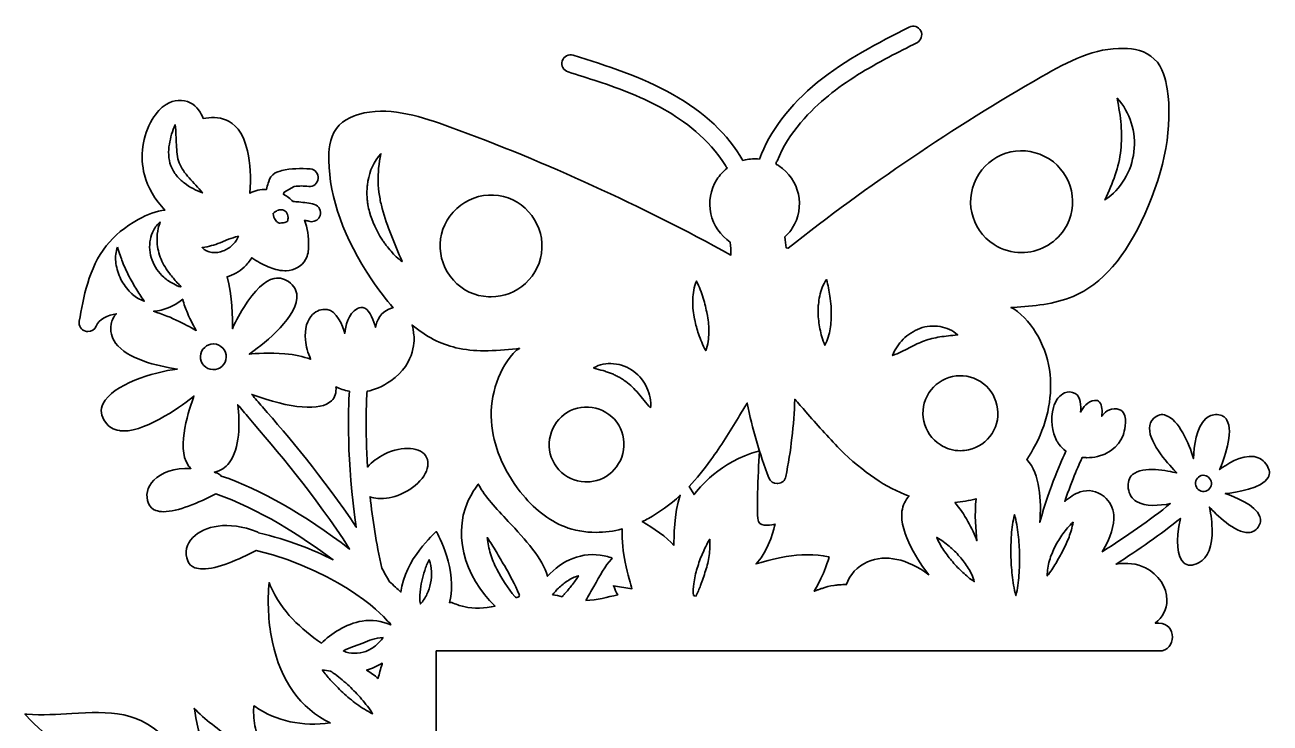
# Model space of a CAD drawing. Header units: millimetres. Extents: x 60 to 305, y 55 to 330.
# Drawn here: x 60 to 304.8, y 192.5 to 329.8 of the extents above; entities that cross this region are included whole.
import ezdxf

# ---------------------------------------------------------------- set-up
doc = ezdxf.new("R2010")
doc.units = ezdxf.units.MM
doc.header["$MEASUREMENT"] = 0
doc.layers.add('Layer 1', color=7, linetype='Continuous', lineweight=0)

msp = doc.modelspace()

# ---------------------------------------------------------------- linework, layer by layer
at = {"layer": 'Layer 1', "color": 18, "lineweight": 35, "true_color": 0x000000}
for points, knots in [([(304.17, 243.13), (303.57, 244.12), (302.72, 244.72), (301.62, 244.9), (299.08, 245.29), (296.02, 243.24), (294.85, 242.36), (295.59, 244.16), (297.71, 249.73), (296.26, 252.1), (295.87, 252.73), (295.24, 253.08), (294.39, 253.15), (293.48, 253.22), (292.7, 252.94), (292.06, 252.34), (290.3, 250.68), (289.81, 247.05), (289.7, 244.51), (288.89, 247.51), (286.74, 252.17), (284.3, 253.01), (283.46, 253.33), (282.65, 253.12), (281.9, 252.45), (281.34, 251.92), (281.06, 251.28), (281.06, 250.47), (281.02, 247.37), (285.12, 243.03), (286.42, 241.69), (284.76, 242.11), (279.79, 243.1), (277.74, 241.37), (277, 240.74), (276.75, 239.85), (276.9, 238.65), (277.04, 237.49), (277.6, 236.61), (278.52, 236.08), (280.25, 235.02), (283, 235.23), (285.15, 235.66), (281.3, 232.48), (276.33, 229.13), (271.78, 226.2), (273.44, 228.99), (274.18, 231.42), (274.04, 233.4), (273.93, 234.88), (273.26, 236.15), (272.13, 237.03), (270.69, 238.2), (269.1, 238.51), (267.41, 237.95), (266.38, 237.63), (265.36, 236.93), (264.41, 236.08), (265.92, 240.59), (267.37, 243.73), (267.86, 244.76), (268.15, 244.72), (268.43, 244.69), (268.78, 244.69), (269.42, 244.69), (270.09, 244.76), (270.83, 244.93), (275.03, 245.92), (275.98, 249.34), (275.98, 249.38), (276.01, 249.48), (276.82, 252.13), (275.94, 253.51), (275.66, 253.96), (275.2, 254.21), (274.67, 254.28), (273.12, 254.46), (272.17, 253.51), (271.67, 252.84), (271.78, 253.72), (271.82, 255.02), (271.25, 255.62), (271, 255.9), (270.69, 256.01), (270.26, 255.94), (268.92, 255.8), (268.01, 254.53), (267.51, 253.65), (267.62, 254.81), (267.55, 256.75), (266.45, 257.32), (265.78, 257.67), (265.04, 257.7), (264.37, 257.42), (263.38, 257.03), (262.61, 256.01), (262.18, 254.53), (261.51, 252.34), (262.01, 249.59), (262.78, 248.07), (262.89, 247.86), (263.49, 246.87), (264.65, 245.99), (263.81, 244.23), (261.48, 239.08), (259.5, 231.99), (259.82, 236.22), (259.61, 241.44), (256.96, 244.33), (257.42, 245), (257.85, 245.71), (258.23, 246.42), (260.88, 251.21), (262.01, 256.26), (261.51, 261.02), (260.98, 266.31), (258.34, 271.15), (254.39, 273.97), (254.39, 273.97), (253.82, 274.21), (253.82, 274.21), (253.96, 274.21), (254.14, 274.25), (254.32, 274.25), (258.27, 274.53), (262.33, 274.81), (266.06, 276.4), (271.74, 278.84), (276.37, 284.13), (280.14, 292.59), (284.16, 301.55), (285.64, 309.84), (284.55, 317.18), (284.27, 318.95), (283.74, 321.45), (282.01, 323.07), (280.32, 324.73), (277.85, 325.16), (276.05, 325.16), (270.33, 325.33), (265.15, 322.62), (259.89, 319.62), (242.5, 309.63), (225.74, 298.31), (210.04, 285.86), (210.04, 285.86), (209.66, 285.93), (209.66, 285.93), (209.55, 286.67), (209.51, 287.34), (209.41, 288.08), (209.97, 288.61), (210.47, 289.17), (210.86, 289.81), (213.5, 293.9), (212.3, 299.44), (208.21, 302.08), (208, 302.19), (207.82, 302.33), (207.61, 302.44), (207.68, 302.61), (207.75, 302.82), (207.86, 303), (210.18, 308.72), (214.52, 313.06), (217.95, 315.84), (221.58, 318.81), (225.67, 321.24), (229.83, 323.43), (231.67, 324.41), (233.5, 325.33), (235.34, 326.28), (236.18, 326.71), (236.54, 327.73), (236.11, 328.58), (235.69, 329.42), (234.67, 329.78), (233.82, 329.35), (227.68, 326.21), (221.37, 323), (215.83, 318.49), (210.36, 314.04), (206.45, 308.86), (204.4, 303.39), (203.48, 303.49), (202.53, 303.42), (201.65, 303.25), (201.51, 303.21), (201.33, 303.18), (201.15, 303.14), (198.23, 308.19), (193.53, 312.67), (187.36, 316.12), (181.19, 319.62), (174.38, 321.73), (167.82, 323.81), (166.9, 324.1), (165.95, 323.6), (165.66, 322.69), (165.38, 321.77), (165.88, 320.82), (166.79, 320.53), (168.73, 319.93), (170.71, 319.3), (172.68, 318.66), (177.16, 317.18), (181.57, 315.45), (185.67, 313.16), (189.51, 310.97), (194.45, 307.41), (197.73, 302.15), (197.84, 301.98), (197.94, 301.8), (198.05, 301.59), (197.27, 300.99), (196.6, 300.25), (196.04, 299.37), (194.77, 297.36), (194.35, 294.99), (194.84, 292.66), (195.33, 290.37), (196.71, 288.4), (198.68, 287.06), (198.72, 286.21), (198.79, 285.4), (198.79, 284.52), (181.08, 294.29), (162.56, 302.75), (143.62, 309.7), (138.15, 311.71), (132.33, 313.58), (126.75, 312.46), (125.02, 312.14), (122.66, 311.29), (121.25, 309.39), (119.84, 307.48), (119.73, 304.91), (119.77, 303.14), (119.91, 295.73), (122.73, 287.83), (128.23, 279.65), (129.61, 277.57), (130.99, 275.8), (132.4, 274.18), (132.33, 274.18), (132.29, 274.14), (132.22, 274.14), (129.89, 273.51), (129.15, 271.5), (128.94, 270.3), (128.62, 271.5), (127.95, 273.54), (126.82, 274.11), (126.36, 274.32), (125.87, 274.28), (125.38, 274), (123.51, 273.01), (123.05, 270.55), (122.91, 269.13), (122.45, 270.72), (121.32, 273.61), (119.42, 273.83), (118.32, 273.93), (117.33, 273.61), (116.59, 272.87), (115.5, 271.82), (115.01, 270.02), (115.18, 267.83), (115.18, 267.83), (115.18, 267.83), (115.18, 267.83), (115.29, 266.59), (115.68, 265.29), (116.2, 264.05), (114.79, 264.58), (113.1, 264.94), (111.12, 265.11), (108.16, 265.39), (105.34, 265.18), (104.14, 265.04), (106.12, 266.45), (113.21, 271.74), (113.49, 276.05), (113.59, 277.21), (113.17, 278.2), (112.22, 279.01), (111.23, 279.86), (110.17, 280.18), (109.04, 279.93), (107.17, 279.51), (105.2, 277.6), (103.08, 274.25), (102.06, 272.59), (101.21, 270.93), (100.82, 270.05), (100.86, 271.92), (100.86, 276.68), (99.77, 280.25), (100.96, 280.56), (102.13, 281.23), (103.12, 282.12), (103.72, 282.68), (104.21, 283.32), (104.63, 283.99), (105.66, 283.28), (106.72, 282.72), (107.88, 282.22), (108.73, 281.87), (109.89, 281.45), (111.12, 281.45), (111.23, 281.45), (111.27, 281.45), (111.37, 281.45), (113.03, 281.52), (114.48, 282.36), (115.22, 283.63), (115.71, 284.52), (115.78, 285.43), (115.78, 286.24), (115.85, 288.11), (115.57, 289.84), (115.01, 291.36), (115.32, 291.32), (115.57, 291.25), (115.82, 291.18), (115.99, 291.11), (116.17, 291.08), (116.38, 291.08), (117.12, 291.08), (117.79, 291.54), (118.04, 292.28), (118.36, 293.19), (117.86, 294.15), (116.95, 294.46), (116.03, 294.78), (114.93, 294.85), (113.91, 294.96), (113.49, 294.99), (113.1, 295.03), (112.75, 295.06), (112.18, 295.63), (111.55, 296.12), (110.84, 296.47), (110.84, 296.51), (110.84, 296.54), (110.88, 296.54), (110.91, 296.65), (110.95, 296.79), (110.98, 296.86), (110.98, 296.86), (112.99, 298.03), (112.99, 298.03), (113.95, 298.13), (114.86, 298.13), (115.82, 298.03), (116.77, 297.92), (117.62, 298.63), (117.69, 299.58), (117.79, 300.53), (117.09, 301.38), (116.13, 301.45), (114.26, 301.62), (112.36, 301.55), (110.53, 301.13), (110.17, 301.03), (109.36, 300.88), (108.76, 300.32), (108.2, 299.76), (107.99, 299.08), (107.84, 298.66), (107.74, 298.34), (107.63, 297.89), (107.53, 297.43), (106.36, 297.46), (105.23, 297.22), (104.25, 296.69), (104.49, 299.79), (104.35, 302.51), (103.79, 305.01), (102.94, 308.89), (101.07, 310.44), (99.66, 311.04), (98.11, 311.71), (96.45, 311.61), (95.11, 311.4), (94.65, 312.42), (93.91, 313.76), (92.53, 314.47), (91.12, 315.21), (89.29, 315.07), (87.81, 314.15), (86.75, 313.51), (85.87, 312.53), (85.05, 311.19), (83.18, 307.9), (82.59, 303.92), (83.54, 300.28), (84.14, 297.89), (85.65, 295.35), (87.56, 293.37), (85.9, 293.16), (84.14, 292.56), (82.27, 291.5), (79.73, 290.09), (77.61, 288.33), (76.02, 286.35), (72.57, 281.98), (71.54, 276.12), (70.73, 271.5), (70.59, 270.62), (71.08, 269.8), (71.93, 269.56), (72.07, 269.52), (72.25, 269.49), (72.43, 269.49), (73.13, 269.49), (73.77, 269.91), (74.05, 270.55), (74.61, 271.96), (76.34, 272.7), (78.03, 272.98), (77.47, 272.49), (77.15, 271.78), (77.01, 270.93), (76.76, 269.59), (77.05, 268.36), (77.86, 267.23), (80.15, 264.09), (86.04, 262.71), (89.99, 262.11), (85.27, 261.55), (77.26, 259.04), (75.42, 255.34), (74.82, 254.14), (74.97, 252.87), (75.85, 251.67), (76.52, 250.72), (77.47, 250.19), (78.63, 250.01), (78.88, 249.98), (79.16, 249.94), (79.41, 249.94), (84.31, 249.94), (91.4, 255.34), (93.27, 256.79), (92.46, 254.63), (89.68, 246.77), (92.11, 243.2), (92.25, 242.96), (92.46, 242.75), (92.67, 242.57), (89.43, 242.75), (86.82, 241.72), (85.37, 240.28), (84.07, 238.94), (83.68, 237.24), (84.35, 235.66), (84.63, 235.02), (85.13, 234.56), (85.76, 234.31), (86.18, 234.17), (86.71, 234.07), (87.28, 234.07), (90.06, 234.07), (94.19, 235.83), (97.54, 237.6), (106.08, 234.63), (114.44, 229.23), (120.61, 224.61), (116.7, 226.62), (111.83, 228.53), (105.97, 229.94), (105.87, 230.01), (105.76, 230.05), (105.66, 230.12), (99.98, 232.41), (95.21, 231.21), (93.06, 229.02), (91.76, 227.68), (91.37, 226.02), (92.04, 224.4), (92.32, 223.77), (92.82, 223.31), (93.45, 223.06), (93.91, 222.92), (94.4, 222.81), (94.97, 222.81), (97.86, 222.81), (102.09, 224.68), (105.52, 226.45), (123.37, 222), (131.3, 212.62), (131.37, 212.51), (131.48, 212.37), (131.62, 212.27), (131.76, 212.2), (131.83, 212.09), (131.87, 211.91), (131.94, 211.81), (130.14, 212.58), (128.27, 212.87), (126.33, 212.58), (123.05, 212.05), (120.19, 210.01), (118.32, 208.24), (114.34, 211), (110.53, 214.38), (108.27, 219.57), (108.27, 219.57), (108.02, 220.13), (108.02, 220.13), (108.02, 220.13), (107.99, 219.53), (107.99, 219.53), (107.7, 215.58), (107.95, 211.84), (108.69, 208.42), (110.28, 200.84), (114.19, 195.37), (120.05, 192.55), (114.69, 191.77), (109.33, 192.9), (105.27, 195.76), (105.27, 195.76), (105.06, 195.9), (105.06, 195.9), (105.06, 195.9), (105.02, 195.62), (105.02, 195.62), (104.92, 194.2), (105.06, 192.83), (105.34, 191.49), (106.29, 186.97), (109.15, 183.34), (113.14, 181.29), (109.89, 182), (106.64, 182.99), (103.36, 184.11), (102.76, 187.71), (99.98, 189.86), (97.3, 191.91), (96.03, 192.9), (94.69, 193.92), (93.66, 195.09), (93.66, 195.09), (93.34, 195.44), (93.34, 195.44), (93.34, 195.44), (93.42, 194.94), (93.42, 194.94), (93.94, 191.13), (94.83, 188.45), (96.45, 186.41), (93.87, 187.22), (91.23, 188.03), (88.51, 188.59), (82.8, 195.16), (76.52, 194.8), (69.25, 194.38), (66.46, 194.2), (63.54, 194.06), (60.4, 194.24), (60.4, 194.24), (60.04, 194.27), (60.04, 194.27), (60.04, 194.27), (60.29, 193.99), (60.29, 193.99), (64.35, 189.62), (69.43, 186.09), (74.26, 184.36), (76.66, 183.48), (79.02, 183.06), (81.24, 183.06), (84, 183.06), (86.57, 183.73), (88.86, 185), (90.63, 184.57), (92.36, 184.08), (94.12, 183.55), (90.91, 181.86), (88.16, 178.72), (85.65, 175.82), (83.93, 173.85), (82.27, 171.98), (80.72, 170.85), (80.72, 170.85), (80.4, 170.64), (80.4, 170.64), (80.4, 170.64), (80.75, 170.57), (80.75, 170.57), (82.48, 170.32), (84.1, 170.22), (85.58, 170.22), (89.85, 170.22), (93.17, 171.2), (95.64, 173.18), (98, 175.08), (99.45, 177.94), (99.91, 181.65), (104.03, 180.23), (108.27, 178.82), (112.64, 177.87), (112.47, 177.8), (112.32, 177.73), (112.11, 177.66), (107.84, 175.86), (103.82, 174.17), (100.37, 170.74), (100.37, 170.74), (100.12, 170.5), (100.12, 170.5), (100.12, 170.5), (100.44, 170.5), (100.44, 170.5), (114.9, 169.9), (119.66, 167.32), (122.84, 165.66), (124.32, 164.89), (125.45, 164.25), (127.07, 164.25), (127.6, 164.25), (128.16, 164.32), (128.83, 164.46), (129.26, 164.57), (129.65, 164.71), (130.03, 164.89), (129.79, 162.6), (129.79, 160.37), (130, 158.04), (130.1, 157.23), (130.17, 156.39), (130.32, 155.54), (128.45, 156.32), (120.58, 159.46), (115.46, 158.29), (115.46, 158.29), (115.29, 158.26), (115.29, 158.26), (115.29, 158.26), (115.36, 158.11), (115.36, 158.11), (115.46, 157.9), (116.84, 154.34), (118.67, 151.24), (115.85, 151.84), (113.07, 152.22), (110.28, 152.61), (108.87, 152.79), (107.42, 153), (106.01, 153.21), (107.1, 155.75), (107.42, 157.94), (106.96, 159.95), (106.19, 163.48), (103.33, 166.09), (100.44, 168.38), (100.19, 168.59), (99.91, 168.8), (99.66, 169.05), (98.99, 169.62), (98.28, 170.25), (97.54, 170.57), (97.54, 170.57), (97.37, 170.67), (97.37, 170.67), (97.37, 170.67), (97.33, 170.5), (97.33, 170.5), (97.15, 169.54), (97.08, 168.35), (97.19, 167.11), (97.3, 165.38), (97.51, 163.83), (97.86, 162.38), (98.64, 158.96), (100.01, 156.14), (101.95, 153.99), (101.95, 153.99), (101.99, 153.95), (101.99, 153.95), (99.52, 154.48), (97.05, 155.15), (94.61, 156.17), (94.47, 158.47), (93.34, 159.98), (91.19, 160.69), (89.46, 161.25), (87.35, 161.25), (85.23, 161.25), (83.26, 161.25), (81.39, 161.29), (80.01, 161.75), (80.01, 161.75), (79.87, 161.85), (79.87, 161.85), (79.87, 161.85), (79.97, 161.54), (79.97, 161.54), (81.32, 157.9), (84.91, 154.45), (88.48, 153.28), (89.36, 152.96), (90.24, 152.86), (91.05, 152.86), (91.76, 152.86), (92.43, 152.96), (93.06, 153.18), (93.63, 152.96), (94.12, 152.72), (94.69, 152.54), (90.59, 151.13), (87.67, 147.71), (84.81, 143.19), (84.63, 142.91), (84.49, 142.63), (84.28, 142.35), (84.28, 142.35), (83.93, 141.78), (83.93, 141.78), (83.93, 141.78), (84.49, 142.17), (84.49, 142.17), (86.08, 143.19), (88.48, 143.65), (91.02, 144.14), (91.93, 144.32), (92.82, 144.46), (93.7, 144.71), (94.23, 143.86), (94.69, 142.91), (95.18, 141.96), (95.74, 140.79), (96.38, 139.59), (97.05, 138.54), (96.66, 138.36), (96.27, 138.15), (95.85, 137.94), (94.51, 137.2), (93.24, 136.35), (91.86, 135.29), (90.91, 134.55), (90.03, 133.7), (89.46, 132.96), (89.46, 132.96), (89.36, 132.82), (89.36, 132.82), (89.36, 132.82), (89.54, 132.71), (89.54, 132.71), (90.31, 132.4), (91.19, 132.26), (92.08, 132.15), (92.43, 132.08), (92.78, 132.04), (93.06, 132.01), (94.76, 131.69), (96.48, 131.44), (98.18, 131.44), (98.28, 131.44), (98.43, 131.44), (98.53, 131.44), (97.83, 129.93), (97.33, 128.13), (96.84, 126.36), (96.13, 123.82), (95.46, 121.5), (94.3, 120.01), (94.3, 120.01), (93.87, 119.45), (93.87, 119.45), (93.87, 119.45), (94.47, 119.77), (94.47, 119.77), (94.79, 119.91), (95.07, 120.09), (95.36, 120.23), (101.25, 123.23), (105.45, 126.51), (106.47, 132.29), (110.31, 132.08), (114.23, 131.76), (114.83, 131.44), (115.96, 130.88), (115.11, 128.27), (115.11, 128.27), (115.11, 128.27), (115.04, 128.06), (115.04, 128.06), (115.04, 128.06), (115.29, 128.09), (115.29, 128.09), (115.36, 128.09), (120.01, 128.55), (123.44, 131.09), (122.66, 129.29), (120.44, 123.68), (120.47, 118.6), (119.98, 119.17), (119.49, 119.77), (118.92, 120.33), (117.37, 121.92), (115.82, 123.08), (114.69, 123.86), (114.62, 124.28), (114.48, 124.67), (114.23, 125.06), (113.24, 126.72), (111.09, 127.21), (109.47, 126.26), (107.81, 125.27), (107.32, 123.12), (108.27, 121.5), (108.27, 121.5), (108.27, 121.5), (108.27, 121.5), (108.9, 120.4), (110.07, 119.84), (111.23, 119.84), (111.83, 119.84), (112.43, 119.98), (113.03, 120.33), (113.14, 120.4), (113.28, 120.47), (113.38, 120.58), (114.3, 119.91), (115.39, 119.03), (116.49, 117.9), (119.38, 114.93), (120.97, 111.8), (121.21, 108.51), (116.98, 111.94), (112.96, 113.14), (110.17, 113.52), (109.15, 114.93), (107.17, 115.39), (105.66, 114.48), (104.88, 114.02), (104.32, 113.28), (104.1, 112.4), (103.89, 111.51), (104, 110.6), (104.49, 109.82), (104.95, 109.04), (105.69, 108.48), (106.57, 108.27), (106.86, 108.2), (107.14, 108.16), (107.39, 108.16), (107.99, 108.16), (108.59, 108.3), (109.15, 108.66), (109.71, 108.97), (110.14, 109.47), (110.38, 110), (112.78, 109.54), (116.17, 108.34), (119.73, 105.23), (112.61, 102.66), (107.84, 102.59), (105.37, 103.12), (105.3, 103.22), (105.27, 103.33), (105.23, 103.43), (104.78, 104.21), (104.03, 104.74), (103.15, 104.99), (102.27, 105.2), (101.35, 105.09), (100.61, 104.6), (99.84, 104.14), (99.31, 103.4), (99.06, 102.52), (98.81, 101.64), (98.95, 100.72), (99.45, 99.98), (99.91, 99.2), (100.65, 98.67), (101.53, 98.43), (101.81, 98.35), (102.09, 98.32), (102.34, 98.32), (102.94, 98.32), (103.54, 98.46), (104.07, 98.81), (104.46, 99.06), (104.81, 99.38), (105.06, 99.73), (105.94, 99.59), (107, 99.45), (108.3, 99.45), (111.05, 99.45), (114.79, 99.98), (119.73, 101.64), (118.96, 100.12), (117.86, 98.67), (116.45, 97.26), (115.92, 96.73), (115.43, 96.27), (114.93, 95.89), (114.69, 95.99), (114.44, 96.1), (114.16, 96.17), (113.21, 96.41), (112.22, 96.27), (111.41, 95.74), (110.56, 95.21), (110, 94.44), (109.75, 93.49), (109.5, 92.53), (109.64, 91.55), (110.17, 90.73), (110.7, 89.89), (111.48, 89.32), (112.43, 89.08), (112.75, 89.01), (112.99, 88.97), (113.31, 88.97), (113.98, 88.97), (114.62, 89.15), (115.18, 89.5), (116.03, 90.03), (116.59, 90.8), (116.84, 91.76), (116.95, 92.18), (116.95, 92.64), (116.95, 93.06), (119.1, 94.79), (121.67, 97.37), (123.23, 100.86), (125.17, 96.73), (124.6, 92), (123.97, 89.25), (122.87, 89.46), (121.71, 89.32), (120.69, 88.69), (118.5, 87.38), (117.79, 84.53), (119.1, 82.34), (119.98, 80.93), (121.5, 80.12), (123.05, 80.12), (123.86, 80.12), (124.71, 80.33), (125.41, 80.79), (127.6, 82.09), (128.31, 84.95), (127, 87.14), (127, 87.14), (126.96, 87.17), (126.96, 87.17), (127.35, 88.55), (127.85, 90.63), (127.95, 93.1), (128.13, 96.7), (127.53, 99.94), (126.15, 102.69), (126.15, 102.69), (128.41, 102.59), (128.41, 102.59), (128.48, 101), (128.31, 99.41), (128.27, 97.83), (128.23, 95.92), (128.34, 93.98), (128.55, 92.04), (129.01, 88.02), (129.93, 84.14), (131.37, 80.4), (131.48, 80.19), (131.55, 80.01), (131.66, 79.83), (131.69, 79.16), (131.73, 78.49), (131.73, 77.79), (131.8, 74.58), (131.66, 71.23), (130.88, 68.26), (130.74, 66.22), (130, 64.31), (129.01, 62.48), (128.59, 61.7), (128.09, 60.96), (127.67, 60.18), (127.56, 60.04), (127.49, 59.73), (127.39, 59.48), (127.95, 58.95), (128.55, 58.46), (129.05, 57.89), (129.68, 57.19), (130.25, 56.41), (130.77, 55.6), (131.13, 55.74), (131.52, 55.99), (131.87, 56.3), (133.31, 57.64), (134.48, 59.13), (135.43, 60.75), (135.43, 60.75), (135.43, 55.99), (135.43, 55.99), (135.43, 55.7), (135.47, 55.49), (135.54, 55.25), (136.77, 55.35), (138.01, 55.56), (139.21, 55.77), (139.52, 59.3), (140.16, 62.76), (140.9, 66.22), (140.9, 66.22), (140.9, 206.69), (140.9, 206.69), (140.9, 206.69), (282.93, 206.69), (282.93, 206.69), (286.46, 206.69), (286.46, 212.16), (282.93, 212.16), (282.93, 212.16), (282.19, 212.16), (282.19, 212.16), (283.67, 213.29), (284.48, 214.88), (284.48, 216.68), (284.48, 219.25), (282.82, 221.79), (280.28, 223.03), (278.55, 223.87), (276.58, 224.12), (274.5, 223.77), (278.8, 226.55), (283.39, 229.69), (287.13, 232.76), (286.21, 228.28), (286.46, 225.14), (287.87, 223.98), (288.15, 223.73), (288.57, 223.56), (289.1, 223.56), (289.56, 223.56), (290.12, 223.66), (290.83, 224.08), (292.56, 225), (293.44, 227.29), (293.37, 230.72), (293.3, 232.52), (293.05, 234.17), (292.84, 234.99), (294.04, 233.64), (297.82, 229.83), (300.53, 229.98), (301.31, 230.01), (301.94, 230.36), (302.4, 231.03), (302.9, 231.74), (303, 232.45), (302.72, 233.15), (301.94, 235.41), (297.67, 237.03), (295.95, 237.63), (297.96, 237.84), (303.25, 238.62), (304.41, 240.81), (304.76, 241.51), (304.69, 242.32), (304.17, 243.13)], [0, 0, 0, 0, 1, 1, 1, 2, 2, 2, 3, 3, 3, 4, 4, 4, 5, 5, 5, 6, 6, 6, 7, 7, 7, 8, 8, 8, 9, 9, 9, 10, 10, 10, 11, 11, 11, 12, 12, 12, 13, 13, 13, 14, 14, 14, 15, 15, 15, 16, 16, 16, 17, 17, 17, 18, 18, 18, 19, 19, 19, 20, 20, 20, 21, 21, 21, 22, 22, 22, 23, 23, 23, 24, 24, 24, 25, 25, 25, 26, 26, 26, 27, 27, 27, 28, 28, 28, 29, 29, 29, 30, 30, 30, 31, 31, 31, 32, 32, 32, 33, 33, 33, 34, 34, 34, 35, 35, 35, 36, 36, 36, 37, 37, 37, 38, 38, 38, 39, 39, 39, 40, 40, 40, 41, 41, 41, 42, 42, 42, 43, 43, 43, 44, 44, 44, 45, 45, 45, 46, 46, 46, 47, 47, 47, 48, 48, 48, 49, 49, 49, 50, 50, 50, 51, 51, 51, 52, 52, 52, 53, 53, 53, 54, 54, 54, 55, 55, 55, 56, 56, 56, 57, 57, 57, 58, 58, 58, 59, 59, 59, 60, 60, 60, 61, 61, 61, 62, 62, 62, 63, 63, 63, 64, 64, 64, 65, 65, 65, 66, 66, 66, 67, 67, 67, 68, 68, 68, 69, 69, 69, 70, 70, 70, 71, 71, 71, 72, 72, 72, 73, 73, 73, 74, 74, 74, 75, 75, 75, 76, 76, 76, 77, 77, 77, 78, 78, 78, 79, 79, 79, 80, 80, 80, 81, 81, 81, 82, 82, 82, 83, 83, 83, 84, 84, 84, 85, 85, 85, 86, 86, 86, 87, 87, 87, 88, 88, 88, 89, 89, 89, 90, 90, 90, 91, 91, 91, 92, 92, 92, 93, 93, 93, 94, 94, 94, 95, 95, 95, 96, 96, 96, 97, 97, 97, 98, 98, 98, 99, 99, 99, 100, 100, 100, 101, 101, 101, 102, 102, 102, 103, 103, 103, 104, 104, 104, 105, 105, 105, 106, 106, 106, 107, 107, 107, 108, 108, 108, 109, 109, 109, 110, 110, 110, 111, 111, 111, 112, 112, 112, 113, 113, 113, 114, 114, 114, 115, 115, 115, 116, 116, 116, 117, 117, 117, 118, 118, 118, 119, 119, 119, 120, 120, 120, 121, 121, 121, 122, 122, 122, 123, 123, 123, 124, 124, 124, 125, 125, 125, 126, 126, 126, 127, 127, 127, 128, 128, 128, 129, 129, 129, 130, 130, 130, 131, 131, 131, 132, 132, 132, 133, 133, 133, 134, 134, 134, 135, 135, 135, 136, 136, 136, 137, 137, 137, 138, 138, 138, 139, 139, 139, 140, 140, 140, 141, 141, 141, 142, 142, 142, 143, 143, 143, 144, 144, 144, 145, 145, 145, 146, 146, 146, 147, 147, 147, 148, 148, 148, 149, 149, 149, 150, 150, 150, 151, 151, 151, 152, 152, 152, 153, 153, 153, 154, 154, 154, 155, 155, 155, 156, 156, 156, 157, 157, 157, 158, 158, 158, 159, 159, 159, 160, 160, 160, 161, 161, 161, 162, 162, 162, 163, 163, 163, 164, 164, 164, 165, 165, 165, 166, 166, 166, 167, 167, 167, 168, 168, 168, 169, 169, 169, 170, 170, 170, 171, 171, 171, 172, 172, 172, 173, 173, 173, 174, 174, 174, 175, 175, 175, 176, 176, 176, 177, 177, 177, 178, 178, 178, 179, 179, 179, 180, 180, 180, 181, 181, 181, 182, 182, 182, 183, 183, 183, 184, 184, 184, 185, 185, 185, 186, 186, 186, 187, 187, 187, 188, 188, 188, 189, 189, 189, 190, 190, 190, 191, 191, 191, 192, 192, 192, 193, 193, 193, 194, 194, 194, 195, 195, 195, 196, 196, 196, 197, 197, 197, 198, 198, 198, 199, 199, 199, 200, 200, 200, 201, 201, 201, 202, 202, 202, 203, 203, 203, 204, 204, 204, 205, 205, 205, 206, 206, 206, 207, 207, 207, 208, 208, 208, 209, 209, 209, 210, 210, 210, 211, 211, 211, 212, 212, 212, 213, 213, 213, 214, 214, 214, 215, 215, 215, 216, 216, 216, 217, 217, 217, 218, 218, 218, 219, 219, 219, 220, 220, 220, 221, 221, 221, 222, 222, 222, 223, 223, 223, 224, 224, 224, 225, 225, 225, 226, 226, 226, 227, 227, 227, 228, 228, 228, 229, 229, 229, 230, 230, 230, 231, 231, 231, 232, 232, 232, 233, 233, 233, 234, 234, 234, 235, 235, 235, 236, 236, 236, 237, 237, 237, 238, 238, 238, 239, 239, 239, 240, 240, 240, 241, 241, 241, 242, 242, 242, 243, 243, 243, 244, 244, 244, 245, 245, 245, 246, 246, 246, 247, 247, 247, 248, 248, 248, 249, 249, 249, 250, 250, 250, 251, 251, 251, 252, 252, 252, 253, 253, 253, 254, 254, 254, 255, 255, 255, 256, 256, 256, 257, 257, 257, 258, 258, 258, 259, 259, 259, 260, 260, 260, 261, 261, 261, 262, 262, 262, 263, 263, 263, 264, 264, 264, 265, 265, 265, 266, 266, 266, 267, 267, 267, 268, 268, 268, 269, 269, 269, 270, 270, 270, 271, 271, 271, 272, 272, 272, 273, 273, 273, 274, 274, 274, 275, 275, 275, 276, 276, 276, 277, 277, 277, 278, 278, 278, 279, 279, 279, 280, 280, 280, 281, 281, 281, 282, 282, 282, 283, 283, 283, 284, 284, 284, 285, 285, 285, 286, 286, 286, 287, 287, 287, 288, 288, 288, 289, 289, 289, 290, 290, 290, 291, 291, 291, 292, 292, 292, 293, 293, 293, 294, 294, 294, 295, 295, 295, 296, 296, 296, 297, 297, 297, 298, 298, 298, 299, 299, 299, 300, 300, 300, 301, 301, 301, 302, 302, 302, 303, 303, 303, 304, 304, 304, 305, 305, 305, 306, 306, 306, 307, 307, 307, 308, 308, 308, 309, 309, 309, 310, 310, 310, 311, 311, 311, 312, 312, 312, 313, 313, 313, 314, 314, 314, 315, 315, 315, 316, 316, 316, 317, 317, 317, 318, 318, 318, 319, 319, 319, 320, 320, 320, 321, 321, 321, 322, 322, 322, 323, 323, 323, 324, 324, 324, 325, 325, 325, 326, 326, 326, 327, 327, 327, 328, 328, 328, 329, 329, 329, 330, 330, 330, 331, 331, 331, 332, 332, 332, 333, 333, 333, 334, 334, 334, 335, 335, 335, 336, 336, 336, 337, 337, 337, 338, 338, 338, 339, 339, 339, 340, 340, 340, 341, 341, 341, 342, 342, 342, 343, 343, 343, 344, 344, 344, 345, 345, 345, 346, 346, 346, 347, 347, 347, 348, 348, 348, 349, 349, 349, 350, 350, 350, 351, 351, 351, 352, 352, 352, 353, 353, 353, 354, 354, 354, 355, 355, 355, 356, 356, 356, 356]), ([(277.99, 304.84), (277.78, 302.93), (277.14, 301.06), (276.15, 299.44), (275.17, 297.78), (273.9, 296.4), (272.31, 295.38), (273.09, 297.07), (273.76, 298.66), (274.32, 300.28), (274.88, 301.91), (275.24, 303.49), (275.41, 305.15), (275.59, 306.81), (275.63, 308.43), (275.48, 310.13), (275.38, 311.82), (275.03, 313.55), (274.71, 315.35), (276.01, 314.01), (276.93, 312.31), (277.46, 310.52), (278.06, 308.72), (278.24, 306.74), (277.99, 304.84)], [0, 0, 0, 0, 1, 1, 1, 2, 2, 2, 3, 3, 3, 4, 4, 4, 5, 5, 5, 6, 6, 6, 7, 7, 7, 8, 8, 8, 8]), ([(88.44, 306.32), (88.65, 307.66), (89.01, 308.93), (89.57, 310.16), (89.75, 308.82), (89.75, 307.48), (89.82, 306.21), (89.89, 304.94), (89.96, 303.71), (90.38, 302.65), (90.77, 301.59), (91.48, 300.64), (92.32, 299.68), (93.13, 298.73), (94.09, 297.82), (94.93, 296.76), (93.66, 297.22), (92.46, 297.85), (91.37, 298.7), (90.8, 299.12), (90.31, 299.58), (89.85, 300.14), (89.39, 300.71), (89.01, 301.34), (88.72, 302.05), (88.48, 302.75), (88.34, 303.46), (88.3, 304.2), (88.26, 304.98), (88.3, 305.65), (88.44, 306.32)], [0, 0, 0, 0, 1, 1, 1, 2, 2, 2, 3, 3, 3, 4, 4, 4, 5, 5, 5, 6, 6, 6, 7, 7, 7, 8, 8, 8, 9, 9, 9, 10, 10, 10, 10]), ([(264.34, 289.6), (262.43, 286.63), (259.19, 285.01), (255.9, 285.01), (254.04, 285.01), (252.17, 285.54), (250.51, 286.6), (245.85, 289.56), (244.51, 295.77), (247.51, 300.43), (250.47, 305.08), (256.68, 306.42), (261.34, 303.42), (265.99, 300.46), (267.33, 294.25), (264.34, 289.6)], [0, 0, 0, 0, 1, 1, 1, 2, 2, 2, 3, 3, 3, 4, 4, 4, 5, 5, 5, 5]), ([(127.46, 294.43), (127.39, 294.68), (127.39, 294.96), (127.35, 295.2), (127.32, 295.45), (127.28, 295.73), (127.28, 295.98), (127.28, 296.51), (127.21, 296.97), (127.28, 297.5), (127.32, 297.74), (127.32, 298.03), (127.35, 298.27), (127.35, 298.27), (127.46, 299.05), (127.46, 299.05), (127.78, 301.06), (128.66, 302.97), (130, 304.45), (129.61, 302.51), (129.4, 300.71), (129.47, 298.91), (129.5, 298.03), (129.58, 297.14), (129.72, 296.26), (129.86, 295.38), (130.03, 294.53), (130.28, 293.65), (130.7, 291.92), (131.34, 290.23), (132.01, 288.5), (132.68, 286.77), (133.46, 285.08), (134.16, 283.25), (133.77, 283.56), (133.39, 283.85), (133.03, 284.2), (132.86, 284.34), (132.68, 284.52), (132.5, 284.73), (132.5, 284.73), (132.01, 285.29), (132.01, 285.29), (131.69, 285.64), (131.37, 286.07), (131.06, 286.42), (130.92, 286.6), (130.74, 286.81), (130.63, 287.02), (130.49, 287.23), (130.32, 287.41), (130.21, 287.62), (129.15, 289.28), (128.31, 291.11), (127.78, 293.05), (127.63, 293.44), (127.53, 293.93), (127.46, 294.43)], [0, 0, 0, 0, 1, 1, 1, 2, 2, 2, 3, 3, 3, 4, 4, 4, 5, 5, 5, 6, 6, 6, 7, 7, 7, 8, 8, 8, 9, 9, 9, 10, 10, 10, 11, 11, 11, 12, 12, 12, 13, 13, 13, 14, 14, 14, 15, 15, 15, 16, 16, 16, 17, 17, 17, 18, 18, 18, 19, 19, 19, 19]), ([(144.92, 293.69), (144.92, 293.69), (144.92, 293.69), (144.92, 293.69), (146.9, 295.49), (149.44, 296.44), (152.12, 296.3), (154.8, 296.19), (157.27, 295.03), (159.03, 293.05), (160.83, 291.08), (161.78, 288.54), (161.64, 285.86), (161.54, 283.17), (160.37, 280.71), (158.4, 278.94), (156.53, 277.25), (154.16, 276.33), (151.66, 276.33), (151.52, 276.33), (151.34, 276.33), (151.17, 276.33), (148.48, 276.44), (146.01, 277.6), (144.25, 279.58), (140.55, 283.63), (140.83, 289.98), (144.92, 293.69)], [0, 0, 0, 0, 1, 1, 1, 2, 2, 2, 3, 3, 3, 4, 4, 4, 5, 5, 5, 6, 6, 6, 7, 7, 7, 8, 8, 8, 9, 9, 9, 9]), ([(110.03, 293.41), (110.14, 293.44), (110.28, 293.44), (110.38, 293.44), (110.6, 293.44), (110.81, 293.37), (110.98, 293.3), (111.27, 293.16), (111.51, 292.91), (111.65, 292.52), (111.72, 292.35), (111.76, 292.17), (111.76, 291.92), (111.76, 291.71), (111.72, 291.47), (111.65, 291.15), (111.55, 291.11), (111.51, 291.08), (111.44, 291.04), (111.02, 290.9), (110.7, 290.83), (110.45, 290.83), (110.14, 290.79), (109.93, 290.83), (109.75, 290.94), (109.57, 291.04), (109.4, 291.22), (109.22, 291.5), (109.04, 291.78), (108.9, 292.1), (108.83, 292.7), (109.15, 293.02), (109.4, 293.16), (109.64, 293.26), (109.82, 293.33), (109.96, 293.37), (110.03, 293.41)], [0, 0, 0, 0, 1, 1, 1, 2, 2, 2, 3, 3, 3, 4, 4, 4, 5, 5, 5, 6, 6, 6, 7, 7, 7, 8, 8, 8, 9, 9, 9, 10, 10, 10, 11, 11, 11, 12, 12, 12, 12]), ([(86.64, 291.04), (86.5, 290.62), (86.32, 290.2), (86.25, 289.77), (86.08, 289), (86.01, 288.25), (86.01, 287.48), (86.01, 286.31), (86.25, 285.19), (86.64, 284.13), (87.03, 283.07), (87.63, 282.05), (88.34, 281.09), (88.76, 280.49), (89.29, 279.89), (89.78, 279.33), (90.06, 279.01), (90.35, 278.69), (90.66, 278.38), (90.66, 278.34), (90.66, 278.31), (90.66, 278.27), (90.17, 278.38), (89.71, 278.59), (89.29, 278.84), (88.58, 279.19), (87.91, 279.61), (87.35, 280.18), (86.36, 281.06), (85.51, 282.22), (85.05, 283.53), (84.56, 284.83), (84.42, 286.28), (84.7, 287.62), (84.81, 288.22), (85.02, 288.82), (85.3, 289.38), (85.62, 290.02), (86.08, 290.58), (86.64, 291.04)], [0, 0, 0, 0, 1, 1, 1, 2, 2, 2, 3, 3, 3, 4, 4, 4, 5, 5, 5, 6, 6, 6, 7, 7, 7, 8, 8, 8, 9, 9, 9, 10, 10, 10, 11, 11, 11, 12, 12, 12, 13, 13, 13, 13]), ([(100.79, 286.46), (100.26, 285.96), (99.66, 285.57), (98.99, 285.33), (98.32, 285.08), (97.58, 284.94), (96.8, 285.04), (96.06, 285.15), (95.36, 285.43), (94.86, 286), (95.6, 286.1), (96.2, 286.24), (96.73, 286.39), (97.26, 286.53), (97.83, 286.7), (98.39, 286.95), (98.39, 286.95), (100.05, 287.62), (100.05, 287.62), (100.61, 287.83), (101.25, 288.08), (101.99, 288.22), (101.74, 287.51), (101.32, 286.95), (100.79, 286.46)], [0, 0, 0, 0, 1, 1, 1, 2, 2, 2, 3, 3, 3, 4, 4, 4, 5, 5, 5, 6, 6, 6, 7, 7, 7, 8, 8, 8, 8]), ([(78.25, 286.07), (78.42, 285.5), (78.56, 284.97), (78.78, 284.48), (78.92, 284.02), (79.09, 283.6), (79.23, 283.17), (79.59, 282.26), (80.01, 281.38), (80.43, 280.53), (80.86, 279.68), (81.35, 278.84), (81.84, 277.99), (82.09, 277.57), (82.37, 277.18), (82.62, 276.75), (82.9, 276.33), (83.18, 275.91), (83.5, 275.45), (82.66, 275.73), (81.84, 276.22), (81.21, 276.79), (81.07, 276.9), (80.93, 277.04), (80.82, 277.14), (80.05, 277.92), (79.41, 278.8), (78.92, 279.75), (78.42, 280.74), (78.1, 281.8), (77.93, 282.86), (77.89, 282.96), (77.89, 283.1), (77.89, 283.25), (77.82, 284.2), (77.89, 285.19), (78.25, 286.07)], [0, 0, 0, 0, 1, 1, 1, 2, 2, 2, 3, 3, 3, 4, 4, 4, 5, 5, 5, 6, 6, 6, 7, 7, 7, 8, 8, 8, 9, 9, 9, 10, 10, 10, 11, 11, 11, 12, 12, 12, 12]), ([(191.56, 272.34), (191.38, 273.47), (191.24, 274.64), (191.31, 275.84), (191.38, 277.04), (191.52, 278.24), (192.05, 279.4), (192.62, 278.27), (193, 277.18), (193.36, 276.08), (193.67, 275.03), (193.92, 273.97), (194.13, 272.87), (194.13, 272.84), (194.13, 272.8), (194.17, 272.77), (194.17, 272.7), (194.2, 272.63), (194.2, 272.56), (194.38, 271.5), (194.49, 270.4), (194.45, 269.31), (194.42, 268.11), (194.31, 266.91), (193.85, 265.75), (193.25, 266.84), (192.83, 267.93), (192.44, 269.03), (192.12, 269.95), (191.88, 270.86), (191.7, 271.78), (191.66, 271.89), (191.66, 271.99), (191.63, 272.1), (191.59, 272.17), (191.56, 272.24), (191.56, 272.34)], [0, 0, 0, 0, 1, 1, 1, 2, 2, 2, 3, 3, 3, 4, 4, 4, 5, 5, 5, 6, 6, 6, 7, 7, 7, 8, 8, 8, 9, 9, 9, 10, 10, 10, 11, 11, 11, 12, 12, 12, 12]), ([(218.51, 273.26), (218.55, 272.2), (218.48, 271.11), (218.3, 270.05), (218.12, 268.96), (217.84, 267.86), (217.28, 266.81), (216.78, 267.9), (216.5, 268.96), (216.29, 270.02), (216.08, 271.07), (215.97, 272.13), (215.94, 273.23), (215.94, 273.65), (215.94, 274.07), (215.97, 274.46), (215.97, 274.57), (215.97, 274.67), (216.01, 274.78), (216.08, 275.34), (216.11, 275.94), (216.25, 276.51), (216.36, 277.07), (216.53, 277.6), (216.75, 278.17), (216.99, 278.73), (217.24, 279.22), (217.56, 279.72), (217.77, 279.15), (217.88, 278.59), (217.98, 278.06), (218.09, 277.5), (218.16, 277), (218.26, 276.47), (218.37, 275.8), (218.4, 275.13), (218.48, 274.46), (218.48, 274.36), (218.51, 274.25), (218.51, 274.14), (218.51, 273.83), (218.51, 273.54), (218.51, 273.26)], [0, 0, 0, 0, 1, 1, 1, 2, 2, 2, 3, 3, 3, 4, 4, 4, 5, 5, 5, 6, 6, 6, 7, 7, 7, 8, 8, 8, 9, 9, 9, 10, 10, 10, 11, 11, 11, 12, 12, 12, 13, 13, 13, 14, 14, 14, 14]), ([(86.85, 273.72), (88.41, 274.11), (89.82, 274.85), (91.05, 275.84), (91.3, 274.85), (91.62, 273.97), (91.97, 273.16), (92.6, 271.64), (93.34, 270.37), (93.73, 269.7), (92.39, 270.47), (88.83, 272.42), (85.34, 273.47), (85.83, 273.51), (86.36, 273.58), (86.85, 273.72)], [0, 0, 0, 0, 1, 1, 1, 2, 2, 2, 3, 3, 3, 4, 4, 4, 5, 5, 5, 5]), ([(170.29, 216.64), (170.85, 217.52), (171.34, 218.48), (171.84, 219.39), (173.04, 221.51), (174.13, 223.48), (175.3, 224.75), (175.3, 224.75), (175.44, 224.93), (175.44, 224.93), (175.44, 224.93), (175.22, 225.04), (175.22, 225.04), (174.8, 225.18), (174.34, 225.32), (173.88, 225.39), (169.58, 226.34), (165.56, 224.47), (162.74, 221.37), (161.82, 224.86), (158.4, 228.56), (155.05, 232.16), (152.68, 234.7), (150.42, 237.1), (149.26, 239.29), (149.26, 239.29), (149.15, 239.5), (149.15, 239.5), (149.15, 239.5), (149.01, 239.32), (149.01, 239.32), (148.63, 238.8), (148.24, 238.27), (147.92, 237.67), (143.55, 230.26), (146.51, 221.23), (152.44, 215.51), (150.42, 215.02), (148.38, 214.95), (146.33, 215.41), (145.52, 215.58), (144.71, 215.9), (143.93, 216.22), (143.79, 216.22), (143.65, 216.18), (143.51, 216.18), (144.36, 219.39), (143.69, 222.89), (142.95, 225.28), (142.13, 228.04), (141.01, 229.98), (141.01, 230.01), (141.01, 230.01), (140.9, 230.15), (140.9, 230.15), (140.9, 230.15), (140.76, 230.05), (140.76, 230.05), (140.69, 229.98), (134.62, 224.65), (133.95, 218.26), (133.28, 218.9), (132.5, 219.6), (131.66, 220.35), (131.16, 221.23), (130.67, 222.07), (130.21, 222.96), (129.08, 227.89), (128.34, 232.66), (127.88, 237), (128.34, 236.82), (128.87, 236.68), (129.43, 236.68), (129.61, 236.68), (129.79, 236.64), (130, 236.64), (131.41, 236.64), (132.96, 237.03), (134.48, 237.77), (136.17, 238.58), (137.58, 239.78), (138.43, 241.09), (139.31, 242.39), (139.49, 243.7), (138.99, 244.72), (137.97, 246.8), (134.27, 247.12), (130.74, 245.39), (129.4, 244.72), (128.23, 243.88), (127.39, 242.85), (126.89, 250.26), (127.18, 255.8), (127.28, 257.74), (128.69, 258.02), (130.28, 258.62), (131.94, 259.79), (137.05, 263.35), (136.53, 268.46), (136.53, 268.53), (136.53, 268.64), (136.42, 269.59), (136.14, 270.76), (138.89, 268.5), (141.75, 267.02), (144.74, 266.31), (146.58, 265.89), (148.41, 265.71), (150.28, 265.71), (152.44, 265.71), (154.55, 265.92), (156.67, 266.1), (156.88, 266.14), (157.06, 266.14), (157.27, 266.17), (157.27, 266.17), (156.67, 265.85), (156.67, 265.85), (156.67, 265.85), (156.63, 265.82), (156.63, 265.82), (153.21, 262.4), (151.41, 257.14), (151.73, 251.85), (152.05, 247.09), (154.02, 242.29), (157.41, 237.98), (160.02, 234.7), (162.95, 232.37), (166.09, 231.14), (167.99, 230.36), (170.11, 230.01), (172.3, 230.01), (173.99, 230.01), (175.72, 230.22), (177.45, 230.68), (177.34, 228.42), (177.66, 225.99), (178.01, 224.12), (178.51, 221.65), (179.14, 219.6), (179.35, 218.93), (179.35, 218.93), (175.72, 219.53), (175.72, 219.53), (175.72, 219.53), (175.82, 219.29), (175.82, 219.29), (176, 218.76), (176.25, 218.26), (176.57, 217.7), (174.52, 217.31), (172.44, 216.68), (170.29, 216.64)], [0, 0, 0, 0, 1, 1, 1, 2, 2, 2, 3, 3, 3, 4, 4, 4, 5, 5, 5, 6, 6, 6, 7, 7, 7, 8, 8, 8, 9, 9, 9, 10, 10, 10, 11, 11, 11, 12, 12, 12, 13, 13, 13, 14, 14, 14, 15, 15, 15, 16, 16, 16, 17, 17, 17, 18, 18, 18, 19, 19, 19, 20, 20, 20, 21, 21, 21, 22, 22, 22, 23, 23, 23, 24, 24, 24, 25, 25, 25, 26, 26, 26, 27, 27, 27, 28, 28, 28, 29, 29, 29, 30, 30, 30, 31, 31, 31, 32, 32, 32, 33, 33, 33, 34, 34, 34, 35, 35, 35, 36, 36, 36, 37, 37, 37, 38, 38, 38, 39, 39, 39, 40, 40, 40, 41, 41, 41, 42, 42, 42, 43, 43, 43, 44, 44, 44, 45, 45, 45, 46, 46, 46, 47, 47, 47, 48, 48, 48, 49, 49, 49, 50, 50, 50, 51, 51, 51, 51]), ([(232.66, 267.97), (233.57, 268.89), (234.67, 269.63), (235.94, 270.09), (237.17, 270.58), (238.58, 270.69), (239.89, 270.47), (241.19, 270.26), (242.43, 269.7), (243.38, 268.82), (242.08, 268.68), (240.95, 268.61), (239.85, 268.43), (238.8, 268.25), (237.77, 268.01), (236.82, 267.65), (235.83, 267.3), (234.88, 266.84), (233.86, 266.31), (232.83, 265.78), (231.77, 265.25), (230.58, 264.76), (231.03, 266.03), (231.77, 267.05), (232.66, 267.97)], [0, 0, 0, 0, 1, 1, 1, 2, 2, 2, 3, 3, 3, 4, 4, 4, 5, 5, 5, 6, 6, 6, 7, 7, 7, 8, 8, 8, 8]), ([(95.39, 266.38), (95.85, 266.81), (96.45, 267.05), (97.08, 267.05), (97.12, 267.05), (97.15, 267.05), (97.19, 267.05), (97.86, 267.02), (98.5, 266.74), (98.95, 266.24), (99.91, 265.22), (99.84, 263.63), (98.81, 262.68), (98.32, 262.22), (97.65, 261.97), (96.98, 262.01), (96.31, 262.04), (95.67, 262.33), (95.21, 262.82), (94.76, 263.31), (94.51, 263.98), (94.54, 264.65), (94.58, 265.32), (94.86, 265.92), (95.39, 266.38)], [0, 0, 0, 0, 1, 1, 1, 2, 2, 2, 3, 3, 3, 4, 4, 4, 5, 5, 5, 6, 6, 6, 7, 7, 7, 8, 8, 8, 8]), ([(182.99, 254.46), (182.1, 255.48), (181.36, 256.47), (180.59, 257.35), (179.81, 258.23), (179.03, 259.01), (178.15, 259.64), (178.15, 259.64), (177.84, 259.89), (177.84, 259.89), (177.73, 259.96), (177.62, 260.03), (177.52, 260.1), (177.31, 260.28), (177.06, 260.39), (176.81, 260.53), (176.57, 260.63), (176.32, 260.77), (176.07, 260.91), (175.82, 261.02), (175.58, 261.16), (175.3, 261.23), (175.19, 261.3), (175.01, 261.34), (174.91, 261.37), (174.8, 261.41), (174.63, 261.48), (174.52, 261.51), (174.24, 261.62), (173.95, 261.73), (173.67, 261.8), (173.11, 261.97), (172.47, 262.11), (171.8, 262.33), (172.97, 263.07), (174.34, 263.31), (175.75, 263.17), (176.46, 263.1), (177.16, 262.93), (177.84, 262.68), (178.51, 262.4), (179.14, 262.08), (179.71, 261.66), (180.87, 260.81), (181.75, 259.64), (182.28, 258.41), (182.88, 257.18), (183.16, 255.83), (182.99, 254.46)], [0, 0, 0, 0, 1, 1, 1, 2, 2, 2, 3, 3, 3, 4, 4, 4, 5, 5, 5, 6, 6, 6, 7, 7, 7, 8, 8, 8, 9, 9, 9, 10, 10, 10, 11, 11, 11, 12, 12, 12, 13, 13, 13, 14, 14, 14, 15, 15, 15, 16, 16, 16, 16]), ([(250.12, 249.45), (249.06, 247.79), (247.4, 246.66), (245.5, 246.24), (244.97, 246.13), (244.44, 246.06), (243.91, 246.06), (242.5, 246.06), (241.16, 246.45), (239.92, 247.26), (238.27, 248.32), (237.14, 249.98), (236.71, 251.88), (236.29, 253.79), (236.64, 255.76), (237.7, 257.42), (238.76, 259.08), (240.42, 260.21), (242.32, 260.63), (244.23, 261.06), (246.2, 260.7), (247.86, 259.64), (249.52, 258.59), (250.65, 256.93), (251.07, 255.02), (251.57, 253.08), (251.18, 251.11), (250.12, 249.45)], [0, 0, 0, 0, 1, 1, 1, 2, 2, 2, 3, 3, 3, 4, 4, 4, 5, 5, 5, 6, 6, 6, 7, 7, 7, 8, 8, 8, 9, 9, 9, 9]), ([(106.72, 254.71), (105.94, 255.59), (105.3, 256.36), (104.63, 257.14), (112.29, 254.32), (118.15, 253.79), (120.3, 255.87), (121, 256.54), (121.28, 257.49), (121.18, 258.62), (121.88, 258.3), (122.77, 257.92), (123.82, 257.74), (123.61, 254.42), (123.19, 244.02), (125.17, 231.03), (118.64, 240.81), (111.69, 248.96), (106.72, 254.71)], [0, 0, 0, 0, 1, 1, 1, 2, 2, 2, 3, 3, 3, 4, 4, 4, 5, 5, 5, 6, 6, 6, 6]), ([(98.64, 241.09), (98.46, 241.3), (98.21, 241.48), (97.9, 241.62), (97.68, 241.72), (97.51, 241.76), (97.3, 241.86), (98.5, 242.15), (99.45, 242.75), (100.19, 243.7), (102.38, 246.49), (102.27, 251.6), (101.88, 255.09), (102.55, 254.32), (103.29, 253.44), (104.1, 252.48), (109.36, 246.34), (117.02, 237.42), (123.86, 226.73), (114.86, 233.61), (106.4, 238.44), (98.64, 241.09)], [0, 0, 0, 0, 1, 1, 1, 2, 2, 2, 3, 3, 3, 4, 4, 4, 5, 5, 5, 6, 6, 6, 7, 7, 7, 7]), ([(177.76, 246.94), (177.66, 244.97), (176.81, 243.17), (175.37, 241.83), (173.99, 240.59), (172.26, 239.92), (170.43, 239.92), (170.32, 239.92), (170.18, 239.92), (170.11, 239.92), (168.13, 240.03), (166.33, 240.88), (164.99, 242.32), (163.65, 243.77), (162.98, 245.67), (163.09, 247.61), (163.2, 249.59), (164.04, 251.39), (165.49, 252.73), (166.93, 254.07), (168.84, 254.74), (170.78, 254.63), (172.76, 254.53), (174.55, 253.68), (175.9, 252.24), (177.16, 250.79), (177.87, 248.92), (177.76, 246.94)], [0, 0, 0, 0, 1, 1, 1, 2, 2, 2, 3, 3, 3, 4, 4, 4, 5, 5, 5, 6, 6, 6, 7, 7, 7, 8, 8, 8, 9, 9, 9, 9]), ([(221.16, 219.75), (220.7, 219.75), (220.24, 219.71), (219.82, 219.67), (219.71, 219.67), (218.97, 219.57), (219.04, 219.57), (218.26, 219.46), (217.45, 219.25), (216.71, 219), (216.68, 219), (215.83, 218.69), (215.79, 218.69), (215.62, 218.58), (215.44, 218.55), (215.23, 218.44), (215.23, 218.44), (215.23, 218.44), (215.19, 218.44), (217.21, 221.86), (218.05, 225), (218.05, 225.04), (218.05, 225.04), (218.09, 225.18), (218.09, 225.18), (218.09, 225.18), (217.95, 225.21), (217.95, 225.21), (212.73, 226.48), (205.81, 224.47), (203.76, 223.8), (206.55, 226.91), (207.4, 231.39), (207.43, 231.42), (207.43, 231.42), (207.47, 231.63), (207.47, 231.63), (207.47, 231.63), (207.26, 231.56), (207.26, 231.56), (207.22, 231.56), (204.65, 231), (204.19, 232.13), (203.8, 233.12), (204.12, 241.48), (204.4, 245.82), (204.4, 245.82), (204.4, 246.03), (204.4, 246.03), (204.4, 246.03), (204.19, 245.96), (204.19, 245.96), (196.67, 243.98), (192.41, 238.55), (191.56, 237.45), (191.56, 237.45), (190.61, 239.04), (190.61, 239.04), (192.02, 240.59), (193.46, 242.32), (194.87, 244.26), (196.81, 246.98), (198.58, 249.84), (200.27, 252.62), (200.84, 253.54), (201.4, 254.49), (202, 255.41), (203.02, 250.44), (204.4, 245.53), (206.27, 240.7), (206.52, 240.03), (207.19, 239.61), (207.89, 239.61), (207.96, 239.61), (208, 239.61), (208.03, 239.61), (208.81, 239.68), (209.44, 240.21), (209.59, 240.98), (210.61, 246.03), (211.17, 251.11), (211.35, 256.19), (212.09, 255.38), (212.8, 254.53), (213.5, 253.72), (215.65, 251.25), (217.88, 248.74), (220.2, 246.38), (224.83, 241.79), (229.31, 238.8), (233.82, 237.14), (233.04, 236.36), (232.59, 235.34), (232.41, 234.17), (231.88, 229.8), (235.87, 224.01), (237.67, 221.69), (233.47, 224.83), (229.16, 225.74), (225.67, 224.23), (223.63, 223.31), (222.11, 221.65), (221.47, 219.71), (221.44, 219.75), (221.3, 219.75), (221.16, 219.75)], [0, 0, 0, 0, 1, 1, 1, 2, 2, 2, 3, 3, 3, 4, 4, 4, 5, 5, 5, 6, 6, 6, 7, 7, 7, 8, 8, 8, 9, 9, 9, 10, 10, 10, 11, 11, 11, 12, 12, 12, 13, 13, 13, 14, 14, 14, 15, 15, 15, 16, 16, 16, 17, 17, 17, 18, 18, 18, 19, 19, 19, 20, 20, 20, 21, 21, 21, 22, 22, 22, 23, 23, 23, 24, 24, 24, 25, 25, 25, 26, 26, 26, 27, 27, 27, 28, 28, 28, 29, 29, 29, 30, 30, 30, 31, 31, 31, 32, 32, 32, 33, 33, 33, 34, 34, 34, 35, 35, 35, 35]), ([(290.48, 240.66), (290.76, 240.98), (291.15, 241.19), (291.54, 241.23), (291.57, 241.23), (291.64, 241.23), (291.64, 241.23), (291.99, 241.23), (292.38, 241.12), (292.66, 240.84), (292.98, 240.56), (293.19, 240.17), (293.23, 239.78), (293.26, 239.36), (293.12, 238.97), (292.88, 238.62), (292.59, 238.3), (292.21, 238.09), (291.82, 238.05), (291.39, 238.02), (291.01, 238.16), (290.65, 238.41), (290.02, 239.01), (289.91, 239.99), (290.48, 240.66)], [0, 0, 0, 0, 1, 1, 1, 2, 2, 2, 3, 3, 3, 4, 4, 4, 5, 5, 5, 6, 6, 6, 7, 7, 7, 8, 8, 8, 8]), ([(187.61, 227.4), (186.2, 229.09), (183.52, 230.86), (181.36, 232.13), (181.79, 232.3), (182.17, 232.52), (182.6, 232.76), (184.75, 233.93), (186.83, 235.44), (188.84, 237.31), (187.61, 233.75), (187.57, 228.92), (187.61, 227.4)], [0, 0, 0, 0, 1, 1, 1, 2, 2, 2, 3, 3, 3, 4, 4, 4, 4]), ([(242.78, 235.9), (244.23, 236.01), (245.64, 236.22), (246.98, 236.61), (246.66, 233.54), (246.91, 230.43), (247.16, 228.35), (246.31, 230.68), (244.72, 233.68), (242.78, 235.9)], [0, 0, 0, 0, 1, 1, 1, 2, 2, 2, 3, 3, 3, 3]), ([(254.07, 221.62), (253.93, 222.92), (253.86, 224.26), (253.82, 225.57), (253.79, 226.87), (253.86, 228.21), (253.93, 229.52), (254.04, 230.86), (254.21, 232.16), (254.53, 233.5), (254.88, 232.2), (255.09, 230.86), (255.27, 229.55), (255.41, 228.25), (255.48, 226.91), (255.52, 225.57), (255.55, 224.23), (255.48, 222.92), (255.41, 221.58), (255.31, 220.24), (255.13, 218.93), (254.81, 217.59), (254.42, 218.97), (254.21, 220.27), (254.07, 221.62)], [0, 0, 0, 0, 1, 1, 1, 2, 2, 2, 3, 3, 3, 4, 4, 4, 5, 5, 5, 6, 6, 6, 7, 7, 7, 8, 8, 8, 8]), ([(261.41, 224.47), (261.69, 225.43), (262.08, 226.34), (262.5, 227.22), (262.96, 228.11), (263.49, 228.92), (264.05, 229.73), (264.62, 230.54), (265.25, 231.28), (266.03, 231.99), (265.89, 230.96), (265.57, 230.01), (265.25, 229.09), (264.9, 228.18), (264.48, 227.29), (264.05, 226.45), (263.63, 225.6), (263.14, 224.79), (262.64, 223.91), (262.11, 223.1), (261.62, 222.25), (260.98, 221.44), (260.95, 222.5), (261.13, 223.48), (261.41, 224.47)], [0, 0, 0, 0, 1, 1, 1, 2, 2, 2, 3, 3, 3, 4, 4, 4, 5, 5, 5, 6, 6, 6, 7, 7, 7, 8, 8, 8, 8]), ([(156.92, 217.24), (156.7, 217.13), (156.46, 217.21), (156.32, 217.38), (154.94, 219.04), (153.78, 220.87), (152.79, 222.78), (152.29, 223.77), (151.87, 224.75), (151.55, 225.78), (151.24, 226.8), (150.99, 227.89), (150.92, 228.99), (151.55, 228.07), (152.12, 227.15), (152.65, 226.24), (153.18, 225.32), (153.74, 224.4), (154.27, 223.48), (155.33, 221.65), (156.35, 219.78), (157.2, 217.81), (157.2, 217.81), (157.2, 217.81), (157.2, 217.81), (157.3, 217.66), (157.2, 217.35), (156.92, 217.24)], [0, 0, 0, 0, 1, 1, 1, 2, 2, 2, 3, 3, 3, 4, 4, 4, 5, 5, 5, 6, 6, 6, 7, 7, 7, 8, 8, 8, 9, 9, 9, 9]), ([(191.42, 217.59), (191.35, 218.37), (191.42, 219.15), (191.52, 219.92), (191.63, 220.94), (191.88, 222), (192.16, 222.96), (192.48, 223.94), (192.79, 224.9), (193.22, 225.85), (193.64, 226.8), (194.06, 227.72), (194.63, 228.64), (194.73, 227.54), (194.66, 226.52), (194.52, 225.46), (194.38, 224.44), (194.13, 223.41), (193.82, 222.46), (193.5, 221.47), (193.18, 220.52), (192.83, 219.57), (192.55, 218.86), (192.26, 218.19), (191.95, 217.49), (191.77, 217.52), (191.56, 217.56), (191.42, 217.59)], [0, 0, 0, 0, 1, 1, 1, 2, 2, 2, 3, 3, 3, 4, 4, 4, 5, 5, 5, 6, 6, 6, 7, 7, 7, 8, 8, 8, 9, 9, 9, 9]), ([(241.69, 227.29), (242.43, 226.7), (243.1, 226.02), (243.73, 225.28), (244.37, 224.54), (244.93, 223.8), (245.43, 222.99), (245.96, 222.18), (246.38, 221.3), (246.63, 220.31), (245.78, 220.87), (245.04, 221.51), (244.37, 222.14), (243.66, 222.78), (243.03, 223.45), (242.39, 224.19), (241.79, 224.9), (241.19, 225.64), (240.66, 226.45), (240.1, 227.22), (239.64, 228.07), (239.25, 229.02), (240.14, 228.49), (240.95, 227.89), (241.69, 227.29)], [0, 0, 0, 0, 1, 1, 1, 2, 2, 2, 3, 3, 3, 4, 4, 4, 5, 5, 5, 6, 6, 6, 7, 7, 7, 8, 8, 8, 8]), ([(137.72, 218.26), (137.8, 219), (137.9, 219.71), (138.04, 220.42), (138.18, 221.12), (138.36, 221.83), (138.61, 222.5), (138.82, 223.2), (139.1, 223.91), (139.49, 224.61), (139.81, 223.84), (139.91, 223.1), (139.95, 222.32), (139.98, 221.54), (139.91, 220.8), (139.77, 220.03), (139.63, 219.25), (139.38, 218.58), (139.06, 217.88), (138.75, 217.17), (138.32, 216.5), (137.76, 215.94), (137.62, 216.78), (137.65, 217.49), (137.72, 218.26)], [0, 0, 0, 0, 1, 1, 1, 2, 2, 2, 3, 3, 3, 4, 4, 4, 5, 5, 5, 6, 6, 6, 7, 7, 7, 8, 8, 8, 8]), ([(163.72, 217.73), (164.11, 218.19), (164.5, 218.65), (164.92, 219.07), (165.49, 219.6), (166.09, 220.06), (166.72, 220.49), (167.36, 220.91), (168.06, 221.26), (168.84, 221.47), (168.42, 220.77), (167.99, 220.17), (167.53, 219.6), (167.08, 219.04), (166.62, 218.44), (166.12, 217.91), (165.98, 217.73), (165.81, 217.56), (165.63, 217.35), (165.03, 217.52), (164.36, 217.66), (163.72, 217.73)], [0, 0, 0, 0, 1, 1, 1, 2, 2, 2, 3, 3, 3, 4, 4, 4, 5, 5, 5, 6, 6, 6, 7, 7, 7, 7]), ([(130.46, 209.34), (130, 208.7), (129.47, 208.17), (128.94, 207.72), (128.38, 207.26), (127.74, 206.9), (127.04, 206.62), (126.33, 206.34), (125.55, 206.23), (124.81, 206.23), (124.04, 206.23), (123.33, 206.34), (122.63, 206.69), (123.3, 207.08), (123.97, 207.33), (124.6, 207.57), (124.6, 207.57), (126.44, 208.24), (126.44, 208.24), (127.04, 208.49), (127.63, 208.74), (128.31, 208.95), (128.94, 209.13), (129.65, 209.34), (130.46, 209.34)], [0, 0, 0, 0, 1, 1, 1, 2, 2, 2, 3, 3, 3, 4, 4, 4, 5, 5, 5, 6, 6, 6, 7, 7, 7, 8, 8, 8, 8]), ([(130.25, 204.08), (129.93, 203.16), (129.68, 202.21), (129.47, 201.3), (128.76, 201.86), (128.02, 202.39), (127.21, 202.92), (127.74, 203.06), (128.23, 203.24), (128.76, 203.48), (129.29, 203.73), (129.79, 204.01), (130.28, 204.29), (130.28, 204.19), (130.28, 204.15), (130.25, 204.08)], [0, 0, 0, 0, 1, 1, 1, 2, 2, 2, 3, 3, 3, 4, 4, 4, 5, 5, 5, 5]), ([(120.12, 202.71), (120.44, 202.53), (120.69, 202.32), (121, 202.11), (121.99, 201.4), (122.87, 200.62), (123.75, 199.81), (124.6, 199), (125.41, 198.16), (126.22, 197.24), (127, 196.32), (127.74, 195.4), (128.38, 194.35), (127.25, 194.87), (126.26, 195.54), (125.27, 196.22), (124.32, 196.96), (123.4, 197.7), (122.52, 198.51), (121.67, 199.32), (120.86, 200.17), (120.05, 201.05), (119.49, 201.65), (118.99, 202.28), (118.5, 202.95), (119.03, 202.88), (119.59, 202.78), (120.12, 202.71)], [0, 0, 0, 0, 1, 1, 1, 2, 2, 2, 3, 3, 3, 4, 4, 4, 5, 5, 5, 6, 6, 6, 7, 7, 7, 8, 8, 8, 9, 9, 9, 9])]:
    msp.add_open_spline(points, degree=3, knots=knots, dxfattribs=at)

doc.saveas('drawing.dxf')
